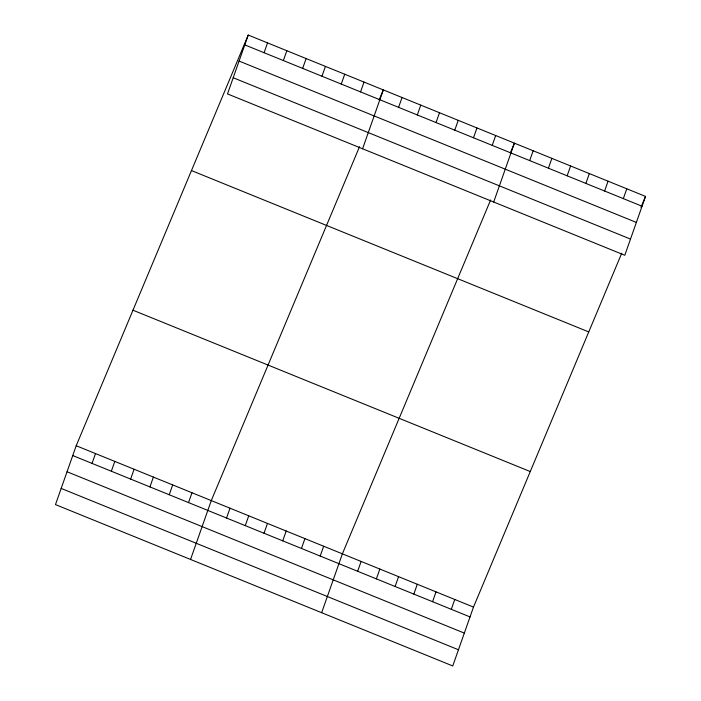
<?xml version="1.0" encoding="UTF-8"?>
<svg xmlns="http://www.w3.org/2000/svg" width="701" height="701" viewBox="0 0 701 701"><rect width="100%" height="100%" fill="white"/><g stroke="black" fill="none" stroke-linecap="round" stroke-linejoin="round"><path stroke-width="1.05" d="M248.242 35.05L227.51 93.916L624.793 255.269L645.525 196.403L248.242 35.05L76.207 445.731L55.475 504.597L452.758 665.95L473.49 607.084L621.734 253.201M92.041 463.396L95.502 453.565M111.336 471.238L114.798 461.407M264.075 52.724L267.537 42.884M130.631 479.072L134.101 469.241M283.37 60.558L286.832 50.726M149.935 486.915L153.396 477.074M302.666 68.391L306.127 58.56M169.23 494.748L172.691 484.917M321.961 76.234L325.43 66.402M188.525 502.582L191.986 492.75M341.264 84.067L344.726 74.236M190.549 559.459L211.281 500.593L359.525 146.711M360.559 91.901L364.021 82.07M226.554 518.03L230.016 508.199M362.583 148.778L383.316 89.912L379.145 99.875M245.28 525.636L248.741 515.805M398.58 107.349L402.05 97.518M264.005 533.242L267.475 523.41M417.314 114.955L420.775 105.124M282.74 540.848L286.201 531.016M436.04 122.561L439.501 112.73M301.465 548.454L304.926 538.622M454.774 130.167L458.235 120.335M320.199 556.059L323.66 546.228M473.499 137.773L476.96 127.941M321.654 612.7L342.386 553.834L490.63 199.951M492.225 145.379L495.695 135.547M357.65 571.271L361.12 561.44M493.688 202.028L514.42 143.153L510.249 153.116M376.384 578.877L379.846 569.046M529.684 160.59L533.146 150.759M395.11 586.492L398.571 576.651M548.419 168.205L551.88 158.365M413.844 594.097L417.305 584.257M567.144 175.811L570.605 165.971M432.57 601.703L436.031 591.872M585.878 183.417L589.339 173.585M451.304 609.309L454.765 599.478M604.604 191.023L608.065 181.191M623.329 198.628L626.799 188.797M640.933 207.365L645.525 196.403M244.78 44.882L642.063 206.234M239.076 61.066L636.359 222.419M233.205 77.741L630.488 239.085M191.469 170.571L588.752 331.923M132.98 310.21L530.263 471.554M76.207 445.731L473.49 607.084M72.746 455.562L470.029 616.915M67.042 471.747L464.334 633.099M61.171 488.422L458.463 649.766"/></g></svg>
